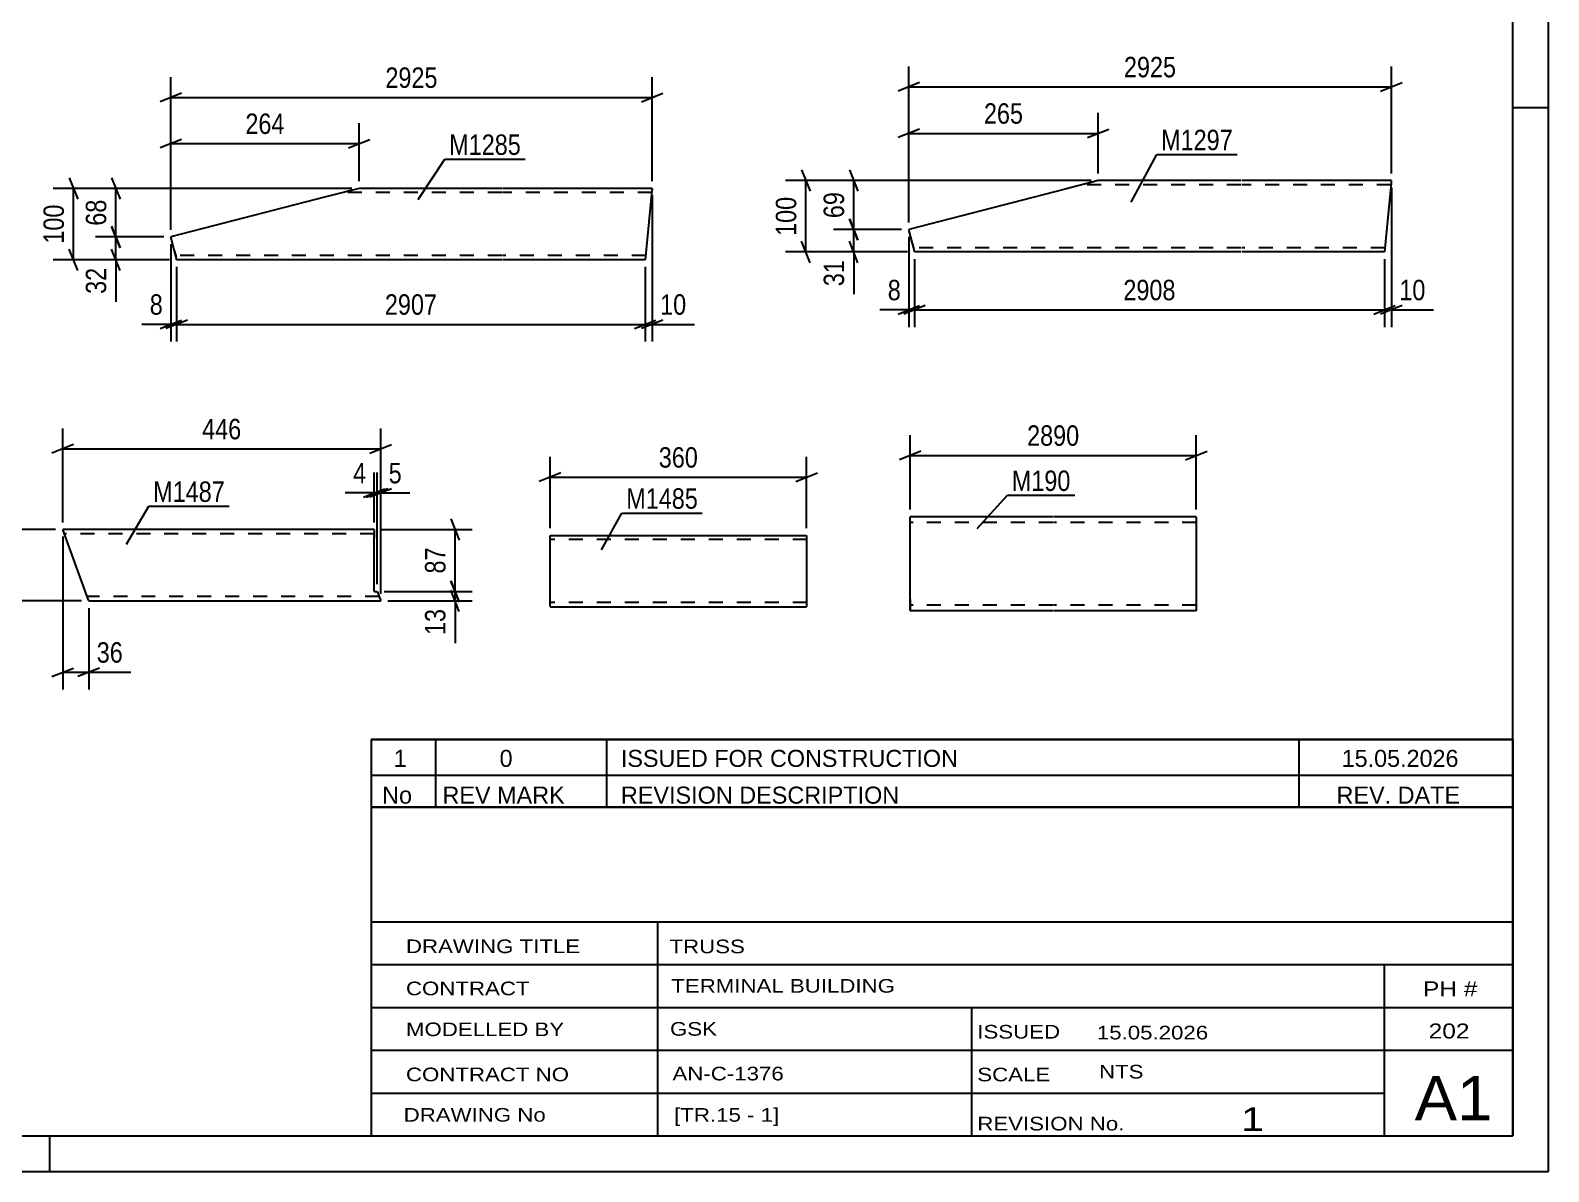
# Model space of a CAD drawing. Header units: millimetres. Extents: x 0 to 420, y 0 to 297.
# Drawn here: x 207.3 to 420, y 0 to 159.9 of the extents above; entities that cross this region are included whole.
import ezdxf

# ---------------------------------------------------------------- set-up
doc = ezdxf.new("R2010")
doc.units = ezdxf.units.MM
doc.linetypes.add('DXK_LINE_DOT2', pattern=[3.9198, 1.9599, -1.9599])
doc.styles.add('Arial Narrow', font='ARIALN.TTF', dxfattribs={"height": 0.2})

# ---------------------------------------------------------------- blocks, each defined once
blk = doc.blocks.new('Unknown-389636933-1163 - 19273')
at = {"color": 5, "linetype": 'Continuous'}
for p, q in [((420, 0), (420, 297)), ((415, 5), (415, 292)), ((420, 149), (415, 149)), ((5, 5), (415, 5)), ((210, 0), (210, 5)), ((0, 0), (420, 0))]:
    blk.add_line(p, q, dxfattribs=at)
blk = doc.blocks.new('Unknown-389636933-28401 - 19273')
at = {"color": 7, "linetype": 'Continuous'}
for p, q in [((255, 51.05), (255, 5)), ((255, 51.05), (415, 51.05)), ((415, 51), (415, 5)), ((255, 35), (415, 35)), ((295.14, 35), (295.14, 5)), ((255, 29), (415, 29)), ((397, 5.05), (397, 29.05)), ((255, 23), (415, 23)), ((339.14, 23), (339.14, 5)), ((255, 17), (415, 17)), ((255, 11), (397, 11)), ((255, 5), (415, 5))]:
    blk.add_line(p, q, dxfattribs=at)
at = {"color": 7, "style": 'Arial Narrow'}
for s, height, width, p in [('DRAWING TITLE', 1.9089, 1.425378, (259.88, 30.61)), ('TRUSS', 1.909, 1.425378, (296.81, 30.59)), ('CONTRACT', 1.909, 1.425378, (259.88, 24.71)), ('TERMINAL BUILDING', 1.9089, 1.425378, (297.06, 25.07)), ('MODELLED BY', 1.9089, 1.425378, (259.88, 18.98)), ('GSK', 1.909, 1.425378, (296.88, 19.04)), ('ISSUED', 1.909, 1.425378, (339.94, 18.64)), ('15.05.2026', 1.909, 1.425378, (356.69, 18.52)), ('CONTRACT NO', 1.9089, 1.425378, (259.88, 12.66)), ('AN-C-1376', 1.909, 1.425378, (297.23, 12.78)), ('SCALE', 1.909, 1.425378, (339.94, 12.65)), ('A1', 6.204, 1.25, (401.24, 7.2)), ('DRAWING No', 1.909, 1.425378, (259.56, 7)), ('[TR.15 - 1]', 1.9089, 1.425378, (297.46, 6.99)), ('1', 3.34, 1.5, (376.91, 5.68)), ('REVISION No.', 1.9089, 1.425378, (339.94, 5.77))]:
    blk.add_text(s, height=height, dxfattribs=dict(at, width=width)).set_placement(p)
at = {"color": 7, "linetype": 'Continuous', "style": 'Arial Narrow'}
for s, height, width, p in [('PH #', 2.1, 1.42538, (402.4, 24.55)), ('202', 2.1, 1.42538, (403.19, 18.65)), ('NTS', 1.909, 1.425378, (357, 13.05))]:
    blk.add_text(s, height=height, dxfattribs=dict(at, width=width)).set_placement(p)
blk = doc.blocks.new('Unknown-389636933-28402 - 19273')
at = {"color": 7, "linetype": 'Continuous'}
for p, q in [((255, 60.55), (415, 60.55)), ((415, 60.55), (255, 60.55)), ((255, 60.55), (255, 55.55)), ((264, 60.55), (264, 55.55)), ((288, 60.55), (288, 55.55)), ((385, 60.55), (385, 55.55)), ((415, 60.55), (415, 55.55)), ((255, 55.55), (415, 55.55)), ((255, 55.55), (255, 51.05)), ((255, 55.55), (415, 55.55)), ((264, 55.55), (264, 51.05)), ((288, 55.55), (288, 51.05)), ((385, 55.55), (385, 51.05)), ((415, 55.55), (415, 51.05)), ((415, 51.05), (255, 51.05))]:
    blk.add_line(p, q, dxfattribs=at)
at = {"color": 7, "linetype": 'Continuous', "style": 'Arial Narrow'}
for s, height, width, p in [('1', 2.39, 1.196471, (258.16, 56.7)), ('0', 2.39, 1.196471, (273, 56.7)), ('ISSUED FOR CONSTRUCTION', 2.3861, 1.196471, (290, 56.7)), ('15.05.2026', 2.386, 1.196471, (391, 56.7)), ('No', 2.386, 1.2, (256.54, 51.55)), ('REV MARK', 2.386, 1.2, (265, 51.55)), ('REVISION DESCRIPTION', 2.3861, 1.2, (290, 51.55)), ('REV. DATE', 2.386, 1.2, (390.28, 51.55))]:
    blk.add_text(s, height=height, dxfattribs=dict(at, width=width)).set_placement(p)
blk = doc.blocks.new('Part-389636933-19702 - 19701')
at = {"color": 2, "linetype": 'Continuous'}
for p, q in [((248.66, 136.54), (226.93, 130.93)), ((253.31, 137.74), (248.66, 136.54)), ((273.31, 137.74), (253.31, 137.74)), ((294.38, 137.74), (273.41, 137.74)), ((294.34, 137.39), (293.41, 127.74)), ((294.37, 137.65), (294.34, 137.39)), ((294.38, 137.74), (294.37, 137.65)), ((227.44, 128.94), (226.93, 130.93)), ((227.73, 127.83), (227.44, 128.94)), ((227.75, 127.74), (227.73, 127.83)), ((273.31, 127.74), (227.75, 127.74)), ((293.41, 127.74), (273.41, 127.74))]:
    blk.add_line(p, q, dxfattribs=at)
at = {"color": 7, "linetype": 'DXK_LINE_DOT2'}
for p, q in [((253.31, 137.74), (250.44, 137)), ((273.31, 137.14), (250.99, 137.14)), ((294.32, 137.14), (273.41, 137.14)), ((227.44, 128.94), (227.66, 128.09)), ((273.31, 128.34), (227.6, 128.34)), ((293.47, 128.34), (273.41, 128.34))]:
    blk.add_line(p, q, dxfattribs=at)
blk = doc.blocks.new('Part-389636933-19718 - 19717')
at = {"color": 2, "linetype": 'Continuous'}
for p, q in [((356.89, 138.83), (352.24, 137.63)), ((376.89, 138.83), (356.89, 138.83)), ((397.96, 138.83), (376.99, 138.83)), ((397.92, 138.47), (396.99, 128.83)), ((397.95, 138.73), (397.92, 138.47)), ((397.96, 138.83), (397.95, 138.73)), ((352.24, 137.63), (330.34, 131.97)), ((330.84, 130.03), (330.34, 131.97)), ((331.13, 128.92), (330.84, 130.03)), ((331.15, 128.83), (331.13, 128.92)), ((376.89, 128.83), (331.15, 128.83)), ((396.99, 128.83), (376.99, 128.83))]:
    blk.add_line(p, q, dxfattribs=at)
at = {"color": 7, "linetype": 'DXK_LINE_DOT2'}
for p, q in [((356.89, 138.83), (354.02, 138.08)), ((376.89, 138.23), (354.56, 138.23)), ((397.9, 138.23), (376.99, 138.23)), ((330.84, 130.03), (331.06, 129.18)), ((376.89, 129.43), (331, 129.43)), ((397.05, 129.43), (376.99, 129.43))]:
    blk.add_line(p, q, dxfattribs=at)
blk = doc.blocks.new('Part-389636933-9967 - 9966')
at = {"color": 2, "linetype": 'Continuous'}
for p, q in [((350.53, 91.75), (330.53, 91.75)), ((330.53, 80.15), (330.53, 91.75)), ((370.63, 91.75), (350.63, 91.75)), ((370.63, 91.75), (370.63, 78.55)), ((330.53, 80.15), (330.53, 78.55)), ((350.53, 78.55), (330.53, 78.55)), ((370.63, 78.55), (350.63, 78.55))]:
    blk.add_line(p, q, dxfattribs=at)
at = {"color": 7, "linetype": 'DXK_LINE_DOT2'}
for p, q in [((350.53, 90.95), (330.53, 90.95)), ((370.63, 90.95), (350.63, 90.95)), ((330.53, 78.67), (330.53, 80.15)), ((330.53, 79.35), (330.53, 79.41)), ((350.53, 79.35), (330.53, 79.35)), ((370.63, 79.35), (350.63, 79.35)), ((370.63, 79.35), (370.63, 79.41))]:
    blk.add_line(p, q, dxfattribs=at)
blk = doc.blocks.new('Part-389636933-26922 - 26921')
at = {"color": 2, "linetype": 'Continuous'}
for p, q in [((280.07, 79.22), (280.07, 89.13)), ((280.07, 89.13), (316.03, 89.13)), ((316.03, 89.13), (316.03, 79.13)), ((280.07, 79.22), (280.07, 79.13)), ((280.07, 79.13), (316.03, 79.13))]:
    blk.add_line(p, q, dxfattribs=at)
at = {"color": 7, "linetype": 'DXK_LINE_DOT2'}
for p, q in [((316.03, 88.53), (280.07, 88.53)), ((316.03, 89.03), (316.03, 89.13)), ((280.07, 79.73), (280.07, 79.77)), ((316.03, 79.73), (280.07, 79.73)), ((316.03, 79.73), (316.03, 79.77))]:
    blk.add_line(p, q, dxfattribs=at)
blk = doc.blocks.new('Part-389636933-26940 - 26939')
at = {"color": 2, "linetype": 'Continuous'}
for p, q in [((255.42, 89.95), (211.78, 89.95)), ((215.39, 80.04), (211.78, 89.95)), ((255.42, 89.95), (255.42, 89.86)), ((255.42, 89.86), (255.42, 88.75)), ((255.42, 81.28), (255.42, 88.75)), ((255.42, 81.28), (255.85, 81.28)), ((255.85, 81.28), (256.34, 79.95)), ((215.39, 80.04), (215.42, 79.95)), ((215.42, 79.95), (256.34, 79.95))]:
    blk.add_line(p, q, dxfattribs=at)
at = {"color": 7, "linetype": 'DXK_LINE_DOT2'}
for p, q in [((255.42, 88.75), (255.42, 89.6)), ((255.42, 89.35), (212, 89.35)), ((215.2, 80.55), (215.19, 80.59)), ((256.12, 80.55), (215.2, 80.55))]:
    blk.add_line(p, q, dxfattribs=at)
blk = doc.blocks.new('StraightDimension-389636933-19853 - 19701')
at = {"color": 7, "linetype": 'Continuous'}
for p, q in [((218.63, 139.24), (219.83, 136.24)), ((252.31, 137.74), (216.38, 137.74)), ((219.23, 130.93), (219.23, 137.74)), ((219.83, 129.43), (218.63, 132.43)), ((225.93, 130.93), (216.38, 130.93))]:
    blk.add_line(p, q, dxfattribs=at)
at = {"color": 0}
blk.add_wipeout([(218.48, 136.77), (214.28, 136.77), (214.28, 131.91), (218.48, 131.91)], dxfattribs=at)
at = {"color": 3, "style": 'Arial Narrow'}
blk.add_text('68', height=2.863, rotation=90.0002, dxfattribs=at).set_placement((217.88, 132.51))
blk = doc.blocks.new('StraightDimension-389636933-19746 - 19701')
at = {"color": 7, "linetype": 'Continuous'}
for p, q in [((294.38, 136.74), (294.38, 116.29)), ((293.41, 126.74), (293.41, 116.29)), ((291.91, 118.09), (294.91, 119.29)), ((295.88, 119.29), (292.88, 118.09)), ((293.41, 118.69), (294.38, 118.69))]:
    blk.add_line(p, q, dxfattribs=at)
at = {"color": 0}
blk.add_wipeout([(299.76, 119.44), (299.76, 123.64), (294.9, 123.64), (294.9, 119.44)], dxfattribs=at)
at = {"color": 7, "linetype": 'Continuous'}
blk.add_line((294.38, 118.69), (300.29, 118.69), dxfattribs=at)
blk.add_line((294.38, 118.69), (300.29, 118.69), dxfattribs=at)
at = {"color": 3, "style": 'Arial Narrow'}
blk.add_text('10', height=2.863, dxfattribs=at).set_placement((295.5, 120.04))
blk = doc.blocks.new('StraightDimension-389636933-19735 - 19701')
at = {"color": 7, "linetype": 'Continuous'}
for p, q in [((226.93, 131.93), (226.93, 153.32)), ((294.38, 138.74), (294.38, 153.32)), ((228.43, 151.07), (225.43, 149.87)), ((292.88, 149.87), (295.88, 151.07)), ((226.93, 150.47), (294.38, 150.47))]:
    blk.add_line(p, q, dxfattribs=at)
at = {"color": 0}
blk.add_wipeout([(264.91, 151.22), (264.91, 155.42), (256.4, 155.42), (256.4, 151.22)], dxfattribs=at)
at = {"color": 3, "style": 'Arial Narrow'}
blk.add_text('2925', height=2.863, dxfattribs=at).set_placement((257, 151.82))
blk = doc.blocks.new('StraightDimension-389636933-19747 - 19701')
at = {"color": 7, "linetype": 'Continuous'}
for p, q in [((227.75, 126.74), (227.75, 116.29)), ((293.41, 126.74), (293.41, 116.29)), ((229.25, 119.29), (226.25, 118.09)), ((291.91, 118.09), (294.91, 119.29)), ((227.75, 118.69), (293.41, 118.69))]:
    blk.add_line(p, q, dxfattribs=at)
at = {"color": 0}
blk.add_wipeout([(264.84, 119.44), (264.84, 123.64), (256.33, 123.64), (256.33, 119.44)], dxfattribs=at)
at = {"color": 3, "style": 'Arial Narrow'}
blk.add_text('2907', height=2.863, dxfattribs=at).set_placement((256.93, 120.04))
blk = doc.blocks.new('StraightDimension-389636933-19748 - 19701')
at = {"color": 7, "linetype": 'Continuous'}
for p, q in [((226.93, 129.93), (226.93, 116.29)), ((227.75, 126.74), (227.75, 116.29)), ((225.43, 118.09), (228.43, 119.29)), ((229.25, 119.29), (226.25, 118.09)), ((226.93, 118.69), (227.75, 118.69))]:
    blk.add_line(p, q, dxfattribs=at)
at = {"color": 0}
blk.add_wipeout([(226.41, 119.44), (226.41, 123.64), (223.38, 123.64), (223.38, 119.44)], dxfattribs=at)
at = {"color": 7, "linetype": 'Continuous'}
blk.add_line((226.93, 118.69), (222.85, 118.69), dxfattribs=at)
blk.add_line((226.93, 118.69), (222.85, 118.69), dxfattribs=at)
at = {"color": 3, "style": 'Arial Narrow'}
blk.add_text('8', height=2.86, dxfattribs=at).set_placement((223.98, 120.04))
blk = doc.blocks.new('StraightDimension-389636933-19785 - 19701')
at = {"color": 7, "linetype": 'Continuous'}
for p, q in [((212.7, 139.24), (213.9, 136.24)), ((252.31, 137.74), (210.45, 137.74)), ((213.3, 127.74), (213.3, 137.74)), ((226.75, 127.74), (210.45, 127.74)), ((213.9, 126.24), (212.7, 129.24))]:
    blk.add_line(p, q, dxfattribs=at)
at = {"color": 0}
blk.add_wipeout([(212.55, 136.08), (208.35, 136.08), (208.35, 129.4), (212.55, 129.4)], dxfattribs=at)
at = {"color": 3, "style": 'Arial Narrow'}
blk.add_text('100', height=2.863, rotation=90.0002, dxfattribs=at).set_placement((211.95, 130))
blk = doc.blocks.new('StraightDimension-389636933-19854 - 19701')
at = {"color": 7, "linetype": 'Continuous'}
for p, q in [((218.63, 132.43), (219.83, 129.43)), ((225.93, 130.93), (216.38, 130.93)), ((219.23, 127.74), (219.23, 130.93)), ((226.75, 127.74), (216.38, 127.74)), ((219.83, 126.24), (218.63, 129.24))]:
    blk.add_line(p, q, dxfattribs=at)
at = {"color": 0}
blk.add_wipeout([(218.48, 127.22), (214.28, 127.22), (214.28, 122.36), (218.48, 122.36)], dxfattribs=at)
at = {"color": 7, "linetype": 'Continuous'}
blk.add_line((219.23, 127.74), (219.23, 121.84), dxfattribs=at)
blk.add_line((219.23, 127.74), (219.23, 121.84), dxfattribs=at)
at = {"color": 3, "style": 'Arial Narrow'}
blk.add_text('32', height=2.863, rotation=90.0002, dxfattribs=at).set_placement((217.88, 122.96))
blk = doc.blocks.new('StraightDimension-389636933-19920 - 19701')
at = {"color": 7, "linetype": 'Continuous'}
for p, q in [((226.93, 131.93), (226.93, 146.86)), ((253.31, 138.74), (253.31, 146.86)), ((228.43, 144.61), (225.43, 143.41)), ((226.93, 144.01), (253.31, 144.01)), ((251.81, 143.41), (254.81, 144.61))]:
    blk.add_line(p, q, dxfattribs=at)
at = {"color": 0}
blk.add_wipeout([(243.46, 144.76), (243.46, 148.96), (236.78, 148.96), (236.78, 144.76)], dxfattribs=at)
at = {"color": 3, "style": 'Arial Narrow'}
blk.add_text('264', height=2.863, dxfattribs=at).set_placement((237.38, 145.36))
blk = doc.blocks.new('StraightDimension-389636933-20008 - 19717')
at = {"color": 7, "linetype": 'Continuous'}
for p, q in [((331.15, 127.83), (331.15, 118.32)), ((396.99, 127.83), (396.99, 118.32)), ((332.65, 121.32), (329.65, 120.12)), ((395.49, 120.12), (398.49, 121.32)), ((331.15, 120.72), (396.99, 120.72))]:
    blk.add_line(p, q, dxfattribs=at)
at = {"color": 0}
blk.add_wipeout([(368.33, 121.47), (368.33, 125.67), (359.81, 125.67), (359.81, 121.47)], dxfattribs=at)
at = {"color": 3, "style": 'Arial Narrow'}
blk.add_text('2908', height=2.863, dxfattribs=at).set_placement((360.41, 122.07))
blk = doc.blocks.new('StraightDimension-389636933-19958 - 19717')
at = {"color": 7, "linetype": 'Continuous'}
for p, q in [((330.34, 132.97), (330.34, 148.3)), ((356.89, 139.83), (356.89, 148.3)), ((331.84, 146.05), (328.84, 144.85)), ((330.34, 145.45), (356.89, 145.45)), ((355.39, 144.85), (358.39, 146.05))]:
    blk.add_line(p, q, dxfattribs=at)
at = {"color": 0}
blk.add_wipeout([(346.96, 146.2), (346.96, 150.4), (340.27, 150.4), (340.27, 146.2)], dxfattribs=at)
at = {"color": 3, "style": 'Arial Narrow'}
blk.add_text('265', height=2.863, dxfattribs=at).set_placement((340.87, 146.8))
blk = doc.blocks.new('StraightDimension-389636933-20046 - 19717')
at = {"color": 7, "linetype": 'Continuous'}
for p, q in [((355.89, 138.83), (313.07, 138.83)), ((315.32, 140.33), (316.52, 137.33)), ((315.92, 128.83), (315.92, 138.83)), ((316.52, 127.33), (315.32, 130.33)), ((330.15, 128.83), (313.07, 128.83))]:
    blk.add_line(p, q, dxfattribs=at)
at = {"color": 0}
blk.add_wipeout([(315.17, 137.17), (310.97, 137.17), (310.97, 130.48), (315.17, 130.48)], dxfattribs=at)
at = {"color": 3, "style": 'Arial Narrow'}
blk.add_text('100', height=2.863, rotation=90.0002, dxfattribs=at).set_placement((314.57, 131.08))
blk = doc.blocks.new('StraightDimension-389636933-19996 - 19717')
at = {"color": 7, "linetype": 'Continuous'}
for p, q in [((330.34, 132.97), (330.34, 154.8)), ((397.96, 139.83), (397.96, 154.8)), ((331.84, 152.55), (328.84, 151.35)), ((330.34, 151.95), (397.96, 151.95)), ((396.46, 151.35), (399.46, 152.55))]:
    blk.add_line(p, q, dxfattribs=at)
at = {"color": 0}
blk.add_wipeout([(368.4, 152.7), (368.4, 156.9), (359.89, 156.9), (359.89, 152.7)], dxfattribs=at)
at = {"color": 3, "style": 'Arial Narrow'}
blk.add_text('2925', height=2.863, dxfattribs=at).set_placement((360.49, 153.3))
blk = doc.blocks.new('StraightDimension-389636933-20007 - 19717')
at = {"color": 7, "linetype": 'Continuous'}
for p, q in [((397.96, 137.83), (397.96, 118.32)), ((396.99, 127.83), (396.99, 118.32)), ((395.49, 120.12), (398.49, 121.32)), ((399.46, 121.32), (396.46, 120.12)), ((396.99, 120.72), (397.96, 120.72))]:
    blk.add_line(p, q, dxfattribs=at)
at = {"color": 0}
blk.add_wipeout([(403.34, 121.47), (403.34, 125.67), (398.48, 125.67), (398.48, 121.47)], dxfattribs=at)
at = {"color": 7, "linetype": 'Continuous'}
blk.add_line((397.96, 120.72), (403.86, 120.72), dxfattribs=at)
blk.add_line((397.96, 120.72), (403.86, 120.72), dxfattribs=at)
at = {"color": 3, "style": 'Arial Narrow'}
blk.add_text('10', height=2.863, dxfattribs=at).set_placement((399.08, 122.07))
blk = doc.blocks.new('StraightDimension-389636933-20009 - 19717')
at = {"color": 7, "linetype": 'Continuous'}
for p, q in [((330.34, 130.97), (330.34, 118.32)), ((331.15, 127.83), (331.15, 118.32)), ((328.84, 120.12), (331.84, 121.32)), ((332.65, 121.32), (329.65, 120.12)), ((330.34, 120.72), (331.15, 120.72))]:
    blk.add_line(p, q, dxfattribs=at)
at = {"color": 0}
blk.add_wipeout([(329.82, 121.47), (329.82, 125.67), (326.79, 125.67), (326.79, 121.47)], dxfattribs=at)
at = {"color": 7, "linetype": 'Continuous'}
blk.add_line((330.34, 120.72), (326.26, 120.72), dxfattribs=at)
blk.add_line((330.34, 120.72), (326.26, 120.72), dxfattribs=at)
at = {"color": 3, "style": 'Arial Narrow'}
blk.add_text('8', height=2.86, dxfattribs=at).set_placement((327.39, 122.07))
blk = doc.blocks.new('StraightDimension-389636933-20113 - 19717')
at = {"color": 7, "linetype": 'Continuous'}
for p, q in [((355.89, 138.83), (319.77, 138.83)), ((322.02, 140.33), (323.22, 137.33)), ((322.62, 131.97), (322.62, 138.83)), ((329.34, 131.97), (319.77, 131.97)), ((323.22, 130.47), (322.02, 133.47))]:
    blk.add_line(p, q, dxfattribs=at)
at = {"color": 0}
blk.add_wipeout([(321.87, 137.83), (317.67, 137.83), (317.67, 132.97), (321.87, 132.97)], dxfattribs=at)
at = {"color": 3, "style": 'Arial Narrow'}
blk.add_text('69', height=2.863, rotation=90.0002, dxfattribs=at).set_placement((321.27, 133.57))
blk = doc.blocks.new('StraightDimension-389636933-20114 - 19717')
at = {"color": 7, "linetype": 'Continuous'}
for p, q in [((329.34, 131.97), (319.77, 131.97)), ((322.02, 133.47), (323.22, 130.47)), ((322.62, 128.83), (322.62, 131.97)), ((323.22, 127.33), (322.02, 130.33)), ((330.15, 128.83), (319.77, 128.83))]:
    blk.add_line(p, q, dxfattribs=at)
at = {"color": 0}
blk.add_wipeout([(321.87, 128.3), (317.67, 128.3), (317.67, 123.44), (321.87, 123.44)], dxfattribs=at)
at = {"color": 7, "linetype": 'Continuous'}
blk.add_line((322.62, 128.83), (322.62, 122.92), dxfattribs=at)
blk.add_line((322.62, 128.83), (322.62, 122.92), dxfattribs=at)
at = {"color": 3, "style": 'Arial Narrow'}
blk.add_text('31', height=2.863, rotation=90.0002, dxfattribs=at).set_placement((321.27, 124.04))
blk = doc.blocks.new('StraightDimension-389636933-10265 - 9966')
at = {"color": 7, "linetype": 'Continuous'}
for p, q in [((330.53, 92.75), (330.53, 103.18)), ((370.63, 92.75), (370.63, 103.18)), ((332.03, 100.93), (329.03, 99.73)), ((330.53, 100.33), (370.63, 100.33)), ((369.13, 99.73), (372.13, 100.93))]:
    blk.add_line(p, q, dxfattribs=at)
at = {"color": 0}
blk.add_wipeout([(354.83, 101.08), (354.83, 105.28), (346.32, 105.28), (346.32, 101.08)], dxfattribs=at)
at = {"color": 3, "style": 'Arial Narrow'}
blk.add_text('2890', height=2.863, dxfattribs=at).set_placement((346.92, 101.68))
blk = doc.blocks.new('StraightDimension-389636933-28082 - 26921')
at = {"color": 7, "linetype": 'Continuous'}
for p, q in [((280.07, 90.13), (280.07, 100.12)), ((316.03, 90.13), (316.03, 100.12)), ((281.57, 97.87), (278.57, 96.67)), ((314.53, 96.67), (317.53, 97.87)), ((280.07, 97.27), (316.03, 97.27))]:
    blk.add_line(p, q, dxfattribs=at)
at = {"color": 0}
blk.add_wipeout([(301.39, 98.02), (301.39, 102.22), (294.71, 102.22), (294.71, 98.02)], dxfattribs=at)
at = {"color": 3, "style": 'Arial Narrow'}
blk.add_text('360', height=2.863, dxfattribs=at).set_placement((295.31, 98.62))
blk = doc.blocks.new('StraightDimension-389636933-28262 - 26939')
at = {"color": 7, "linetype": 'Continuous'}
for p, q in [((211.78, 88.95), (211.78, 67.55)), ((215.42, 78.95), (215.42, 67.55)), ((210.28, 69.35), (213.28, 70.55)), ((216.92, 70.55), (213.92, 69.35)), ((211.78, 69.95), (215.42, 69.95))]:
    blk.add_line(p, q, dxfattribs=at)
at = {"color": 0}
blk.add_wipeout([(220.8, 70.7), (220.8, 74.9), (215.95, 74.9), (215.95, 70.7)], dxfattribs=at)
at = {"color": 7, "linetype": 'Continuous'}
blk.add_line((215.42, 69.95), (221.33, 69.95), dxfattribs=at)
blk.add_line((215.42, 69.95), (221.33, 69.95), dxfattribs=at)
at = {"color": 3, "style": 'Arial Narrow'}
blk.add_text('36', height=2.863, dxfattribs=at).set_placement((216.55, 71.3))
blk = doc.blocks.new('StraightDimension-389636933-27136 - 26939')
at = {"color": 7, "linetype": 'Continuous'}
for p, q in [((211.78, 90.95), (211.78, 104.09)), ((256.34, 80.95), (256.34, 104.09)), ((213.28, 101.84), (210.28, 100.64)), ((211.78, 101.24), (256.34, 101.24)), ((254.84, 100.64), (257.84, 101.84))]:
    blk.add_line(p, q, dxfattribs=at)
at = {"color": 0}
blk.add_wipeout([(237.4, 101.99), (237.4, 106.19), (230.72, 106.19), (230.72, 101.99)], dxfattribs=at)
at = {"color": 3, "style": 'Arial Narrow'}
blk.add_text('446', height=2.863, dxfattribs=at).set_placement((231.32, 102.59))
blk = doc.blocks.new('StraightDimension-389636933-27110 - 26939')
at = {"color": 7, "linetype": 'Continuous'}
for p, q in [((210.78, 89.95), (202.22, 89.95)), ((204.47, 91.45), (205.67, 88.45)), ((205.07, 79.95), (205.07, 89.95)), ((205.67, 78.45), (204.47, 81.45)), ((214.42, 79.95), (202.22, 79.95))]:
    blk.add_line(p, q, dxfattribs=at)
at = {"color": 0}
blk.add_wipeout([(204.32, 88.29), (200.12, 88.29), (200.12, 81.6), (204.32, 81.6)], dxfattribs=at)
at = {"color": 3, "style": 'Arial Narrow'}
blk.add_text('100', height=2.863, rotation=90.0002, dxfattribs=at).set_placement((203.72, 82.2))
blk = doc.blocks.new('StraightDimension-389636933-28226 - 26939')
at = {"color": 7, "linetype": 'Continuous'}
for p, q in [((256.42, 89.95), (269.16, 89.95)), ((266.16, 91.45), (267.36, 88.45)), ((266.76, 81.28), (266.76, 89.95)), ((256.85, 81.28), (269.16, 81.28)), ((267.36, 79.78), (266.16, 82.78))]:
    blk.add_line(p, q, dxfattribs=at)
at = {"color": 0}
blk.add_wipeout([(266.01, 88.04), (261.81, 88.04), (261.81, 83.19), (266.01, 83.19)], dxfattribs=at)
at = {"color": 3, "style": 'Arial Narrow'}
blk.add_text('87', height=2.863, rotation=90.0002, dxfattribs=at).set_placement((265.41, 83.79))
blk = doc.blocks.new('StraightDimension-389636933-28227 - 26939')
at = {"color": 7, "linetype": 'Continuous'}
for p, q in [((256.85, 81.28), (269.16, 81.28)), ((266.16, 82.78), (267.36, 79.78)), ((267.36, 78.45), (266.16, 81.45)), ((266.76, 79.95), (266.76, 81.28)), ((257.34, 79.95), (269.16, 79.95))]:
    blk.add_line(p, q, dxfattribs=at)
at = {"color": 0}
blk.add_wipeout([(266.01, 79.42), (261.81, 79.42), (261.81, 74.57), (266.01, 74.57)], dxfattribs=at)
at = {"color": 7, "linetype": 'Continuous'}
blk.add_line((266.76, 79.95), (266.76, 74.04), dxfattribs=at)
blk.add_line((266.76, 79.95), (266.76, 74.04), dxfattribs=at)
at = {"color": 3, "style": 'Arial Narrow'}
blk.add_text('13', height=2.863, rotation=90.0002, dxfattribs=at).set_placement((265.41, 75.17))
blk = doc.blocks.new('StraightDimension-389636933-28280 - 26939')
at = {"color": 7, "linetype": 'Continuous'}
for p, q in [((255.85, 82.28), (255.85, 97.92)), ((256.34, 80.95), (256.34, 97.92)), ((254.35, 94.47), (257.35, 95.67)), ((257.84, 95.67), (254.84, 94.47)), ((255.85, 95.07), (256.34, 95.07))]:
    blk.add_line(p, q, dxfattribs=at)
at = {"color": 0}
blk.add_wipeout([(259.89, 95.82), (259.89, 100.02), (256.86, 100.02), (256.86, 95.82)], dxfattribs=at)
at = {"color": 7, "linetype": 'Continuous'}
blk.add_line((256.34, 95.07), (260.42, 95.07), dxfattribs=at)
blk.add_line((256.34, 95.07), (260.42, 95.07), dxfattribs=at)
at = {"color": 3, "style": 'Arial Narrow'}
blk.add_text('5', height=2.86, dxfattribs=at).set_placement((257.46, 96.42))
blk = doc.blocks.new('StraightDimension-389636933-28281 - 26939')
at = {"color": 7, "linetype": 'Continuous'}
for p, q in [((255.42, 90.95), (255.42, 97.92)), ((255.85, 82.28), (255.85, 97.92)), ((253.92, 94.47), (256.92, 95.67)), ((257.35, 95.67), (254.35, 94.47)), ((255.42, 95.07), (255.85, 95.07))]:
    blk.add_line(p, q, dxfattribs=at)
at = {"color": 0}
blk.add_wipeout([(254.89, 95.82), (254.89, 100.02), (251.87, 100.02), (251.87, 95.82)], dxfattribs=at)
at = {"color": 7, "linetype": 'Continuous'}
blk.add_line((255.42, 95.07), (251.34, 95.07), dxfattribs=at)
blk.add_line((255.42, 95.07), (251.34, 95.07), dxfattribs=at)
at = {"color": 3, "style": 'Arial Narrow'}
blk.add_text('4', height=2.86, dxfattribs=at).set_placement((252.47, 96.42))
blk = doc.blocks.new('Mark-389636933-19906 - 19701')
at = {"color": 0}
blk.add_wipeout([(275.99, 142.43), (275.99, 145.43), (265.94, 145.43), (265.94, 142.43)], dxfattribs=at)
blk.add_wipeout([(275.99, 142.43), (275.99, 145.43), (265.94, 145.43), (265.94, 142.43)], dxfattribs=at)
at = {"color": 30, "linetype": 'Continuous'}
for p, q in [((261.61, 136.18), (265.34, 141.83)), ((265.34, 141.83), (276.59, 141.83))]:
    blk.add_line(p, q, dxfattribs=at)
at = {"color": 3, "style": 'Arial Narrow'}
blk.add_text('M1285', height=2.863, dxfattribs=at).set_placement((265.94, 142.43))
blk = doc.blocks.new('Mark-389636933-27844 - 19717')
at = {"color": 0}
blk.add_wipeout([(375.75, 143.09), (375.75, 146.09), (365.7, 146.09), (365.7, 143.09)], dxfattribs=at)
blk.add_wipeout([(375.75, 143.09), (375.75, 146.09), (365.7, 146.09), (365.7, 143.09)], dxfattribs=at)
at = {"color": 30, "linetype": 'Continuous'}
for p, q in [((361.52, 135.79), (365.1, 142.49)), ((365.1, 142.49), (376.35, 142.49))]:
    blk.add_line(p, q, dxfattribs=at)
at = {"color": 3, "style": 'Arial Narrow'}
blk.add_text('M1297', height=2.863, dxfattribs=at).set_placement((365.7, 143.09))
blk = doc.blocks.new('Mark-389636933-10602 - 9966')
at = {"color": 0}
blk.add_wipeout([(353, 95.35), (353, 98.35), (344.78, 98.35), (344.78, 95.35)], dxfattribs=at)
blk.add_wipeout([(353, 95.35), (353, 98.35), (344.78, 98.35), (344.78, 95.35)], dxfattribs=at)
at = {"color": 30, "linetype": 'Continuous'}
for p, q in [((339.93, 90.09), (344.18, 94.75)), ((344.18, 94.75), (353.6, 94.75))]:
    blk.add_line(p, q, dxfattribs=at)
at = {"color": 3, "style": 'Arial Narrow'}
blk.add_text('M190', height=2.863, dxfattribs=at).set_placement((344.78, 95.35))
blk = doc.blocks.new('Mark-389636933-27160 - 26921')
at = {"color": 0}
blk.add_wipeout([(300.8, 92.86), (300.8, 95.86), (290.75, 95.86), (290.75, 92.86)], dxfattribs=at)
blk.add_wipeout([(300.8, 92.86), (300.8, 95.86), (290.75, 95.86), (290.75, 92.86)], dxfattribs=at)
at = {"color": 30, "linetype": 'Continuous'}
for p, q in [((287.29, 87.1), (290.15, 92.26)), ((290.15, 92.26), (301.4, 92.26))]:
    blk.add_line(p, q, dxfattribs=at)
at = {"color": 3, "style": 'Arial Narrow'}
blk.add_text('M1485', height=2.863, dxfattribs=at).set_placement((290.75, 92.86))
blk = doc.blocks.new('Mark-389636933-27168 - 26939')
at = {"color": 0}
blk.add_wipeout([(234.52, 93.82), (234.52, 96.82), (224.46, 96.82), (224.46, 93.82)], dxfattribs=at)
blk.add_wipeout([(234.52, 93.82), (234.52, 96.82), (224.46, 96.82), (224.46, 93.82)], dxfattribs=at)
at = {"color": 30, "linetype": 'Continuous'}
for p, q in [((220.72, 87.92), (223.86, 93.22)), ((223.86, 93.22), (235.12, 93.22))]:
    blk.add_line(p, q, dxfattribs=at)
at = {"color": 3, "style": 'Arial Narrow'}
blk.add_text('M1487', height=2.863, dxfattribs=at).set_placement((224.46, 93.82))

msp = doc.modelspace()

# ---------------------------------------------------------------- block references
for name in ['Unknown-389636933-1163 - 19273', 'Part-389636933-19718 - 19717', 'Part-389636933-19702 - 19701', 'Part-389636933-9967 - 9966', 'Part-389636933-26940 - 26939', 'Part-389636933-26922 - 26921', 'Unknown-389636933-28402 - 19273', 'Unknown-389636933-28401 - 19273']:
    msp.add_blockref(name, (0, 0))

# ---------------------------------------------------------------- next in the draw order: block references
for name in ['StraightDimension-389636933-19958 - 19717', 'StraightDimension-389636933-19853 - 19701', 'StraightDimension-389636933-19746 - 19701', 'StraightDimension-389636933-20008 - 19717', 'StraightDimension-389636933-10265 - 9966', 'StraightDimension-389636933-28082 - 26921', 'StraightDimension-389636933-28262 - 26939']:
    msp.add_blockref(name, (0, 0))

# ---------------------------------------------------------------- next in the draw order: block references
for name in ['StraightDimension-389636933-19735 - 19701', 'StraightDimension-389636933-20046 - 19717', 'StraightDimension-389636933-19747 - 19701', 'StraightDimension-389636933-27136 - 26939', 'Mark-389636933-10602 - 9966', 'Mark-389636933-27160 - 26921']:
    msp.add_blockref(name, (0, 0))

# ---------------------------------------------------------------- next in the draw order: block references
for name in ['StraightDimension-389636933-19996 - 19717', 'Mark-389636933-19906 - 19701', 'StraightDimension-389636933-19748 - 19701', 'StraightDimension-389636933-20009 - 19717', 'Mark-389636933-27168 - 26939', 'StraightDimension-389636933-27110 - 26939', 'StraightDimension-389636933-28226 - 26939']:
    msp.add_blockref(name, (0, 0))

# ---------------------------------------------------------------- next in the draw order: block references
for name in ['Mark-389636933-27844 - 19717', 'StraightDimension-389636933-19785 - 19701', 'StraightDimension-389636933-20113 - 19717', 'StraightDimension-389636933-20007 - 19717', 'StraightDimension-389636933-28227 - 26939']:
    msp.add_blockref(name, (0, 0))

# ---------------------------------------------------------------- next in the draw order: block references
for name in ['StraightDimension-389636933-19854 - 19701', 'StraightDimension-389636933-20114 - 19717', 'StraightDimension-389636933-28280 - 26939']:
    msp.add_blockref(name, (0, 0))

# ---------------------------------------------------------------- next in the draw order: block references
for name in ['StraightDimension-389636933-19920 - 19701', 'StraightDimension-389636933-28281 - 26939']:
    msp.add_blockref(name, (0, 0))

doc.saveas('drawing.dxf')
